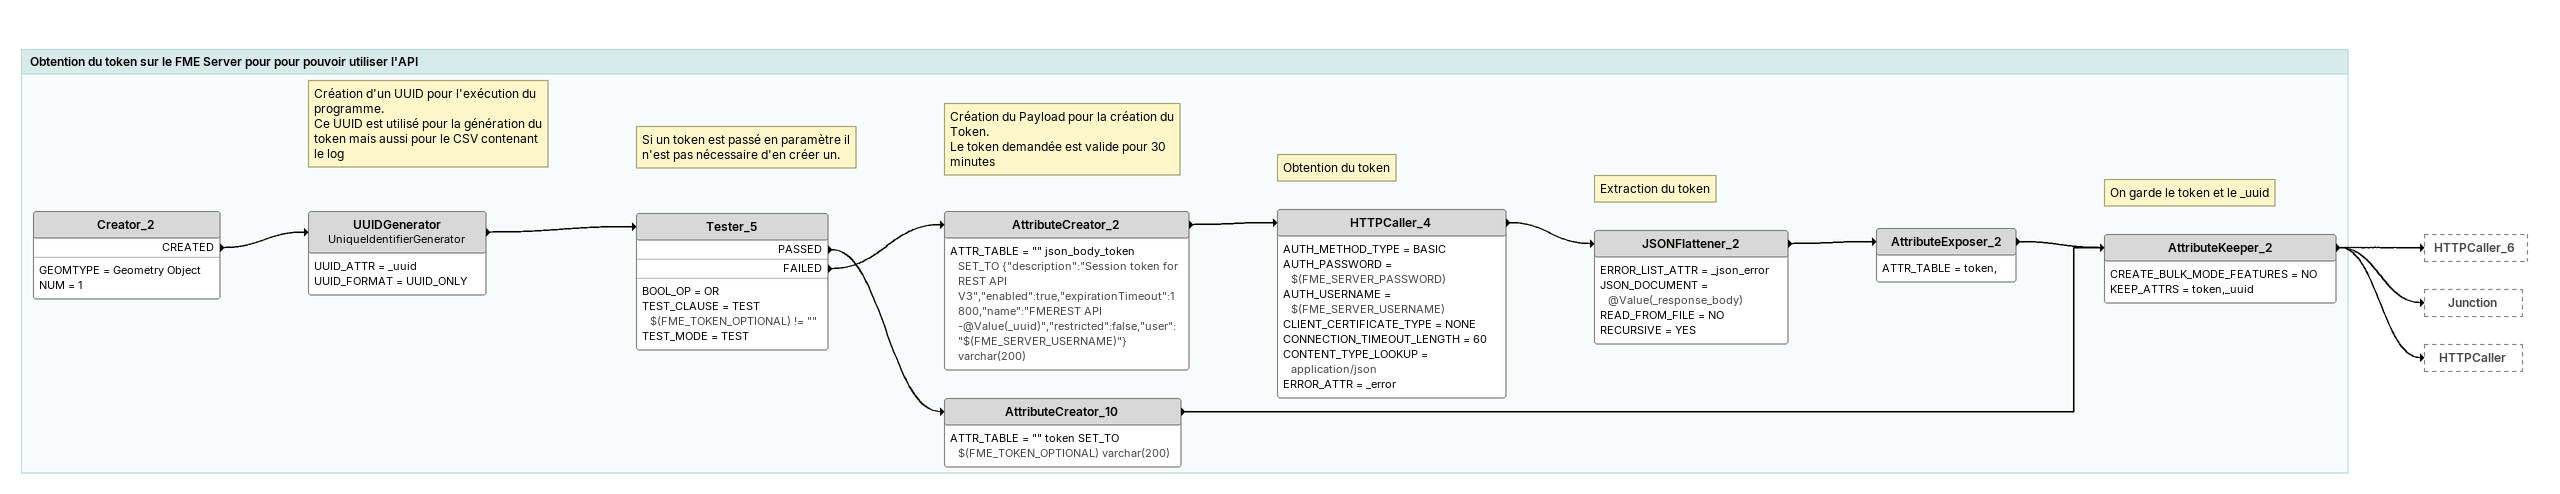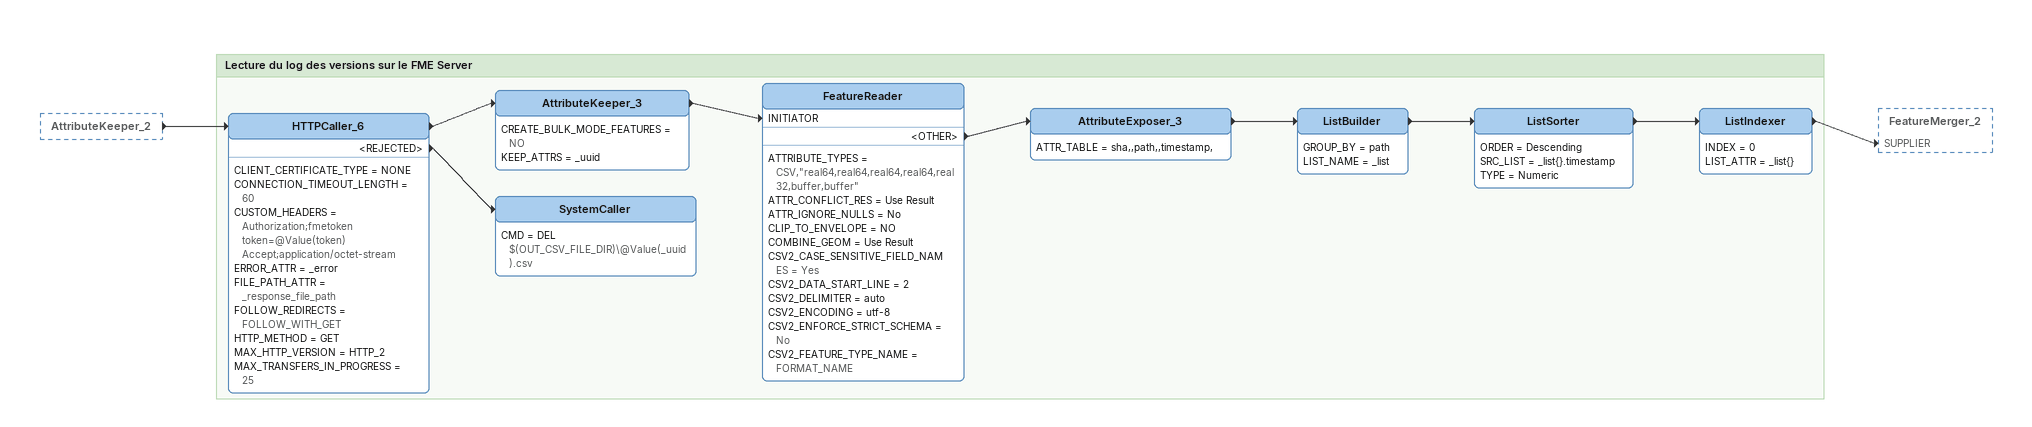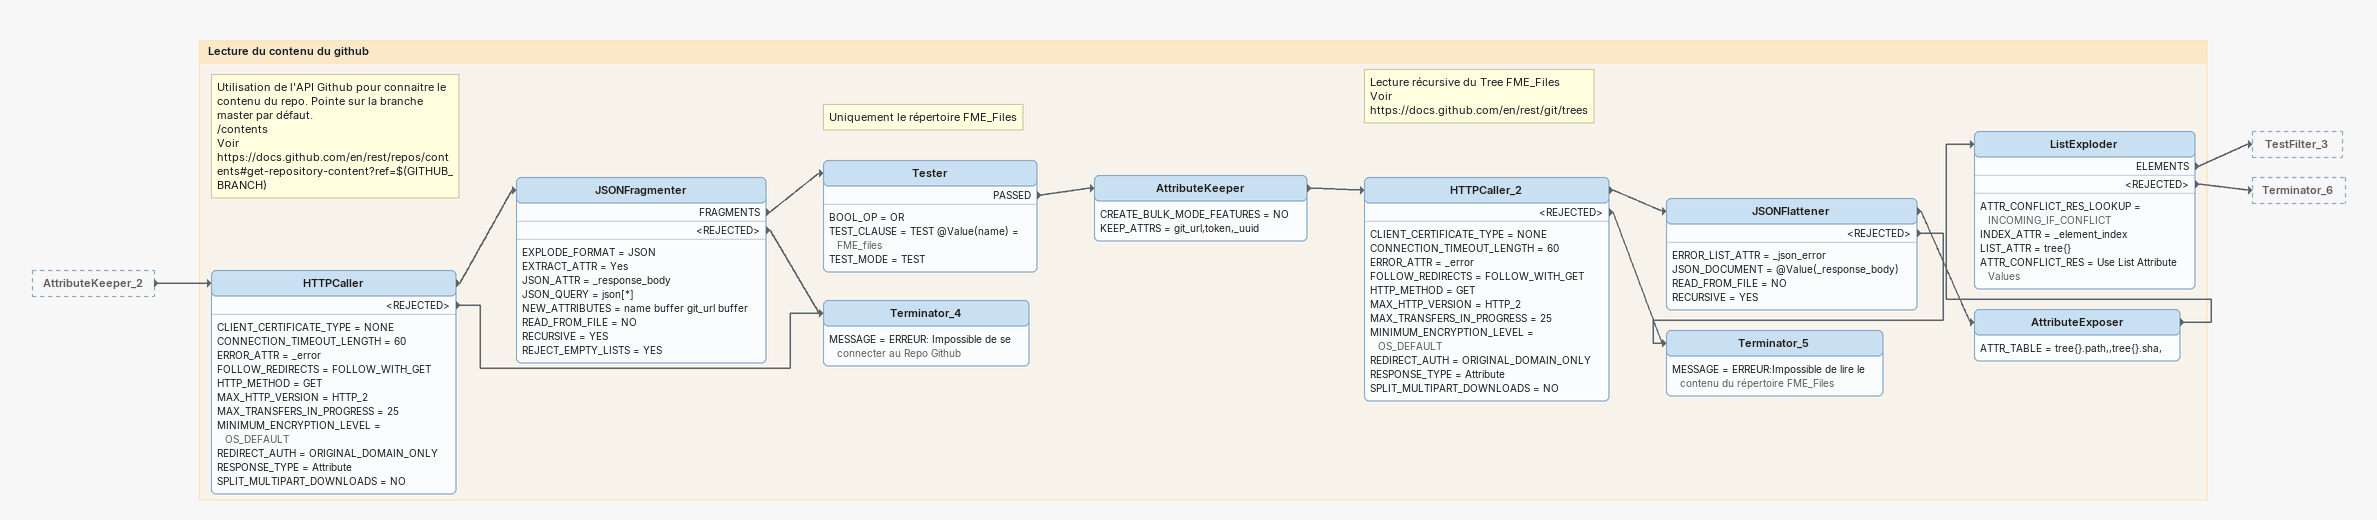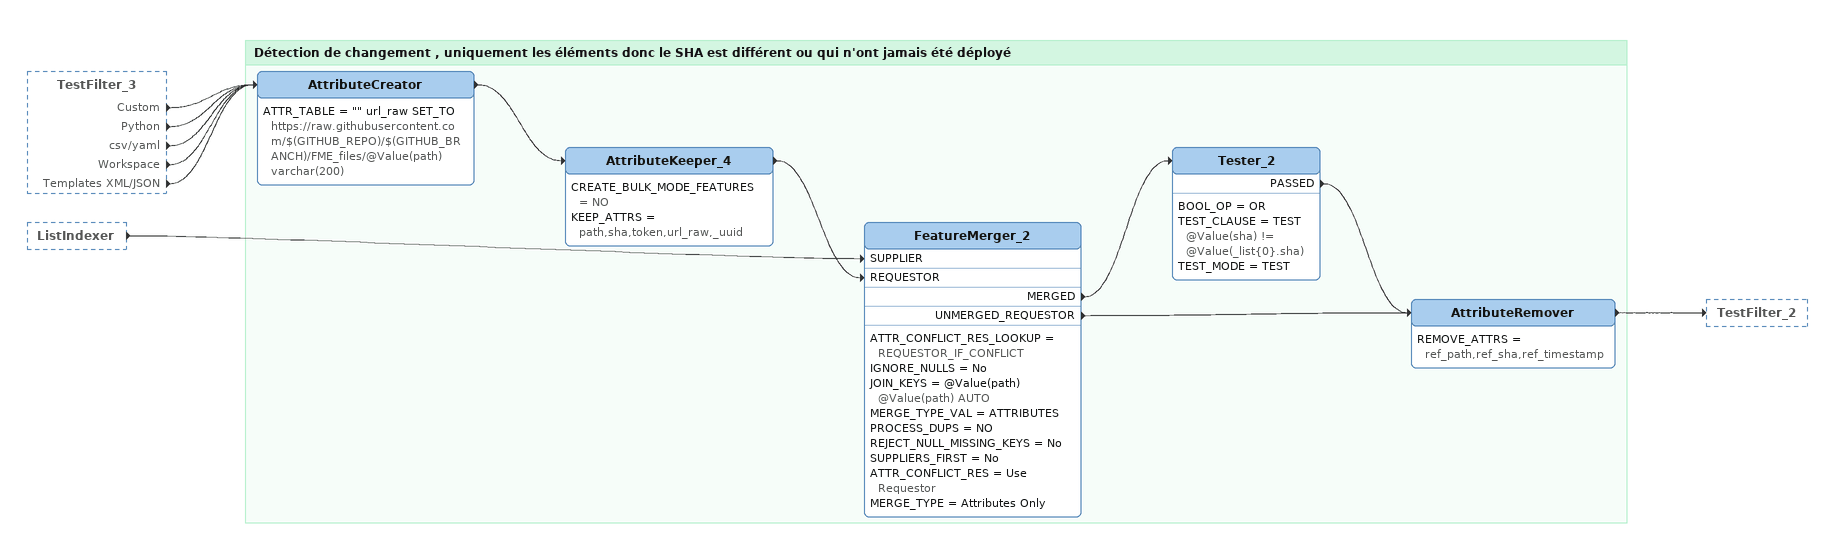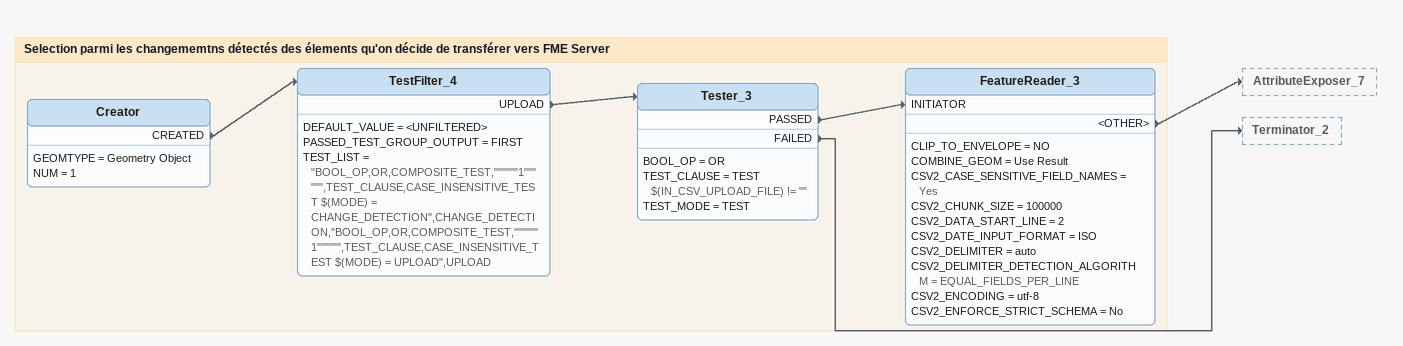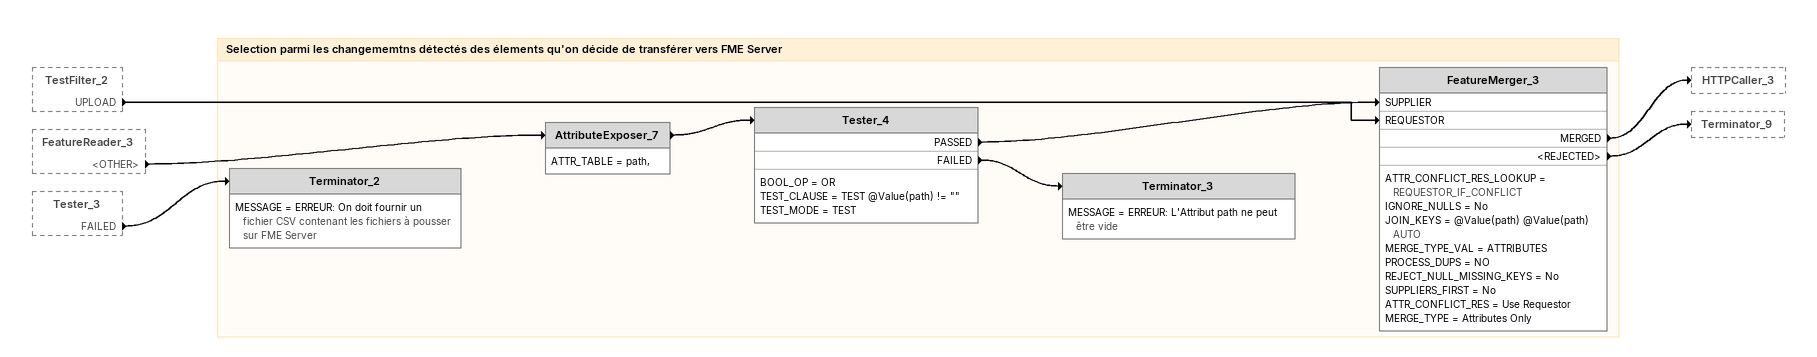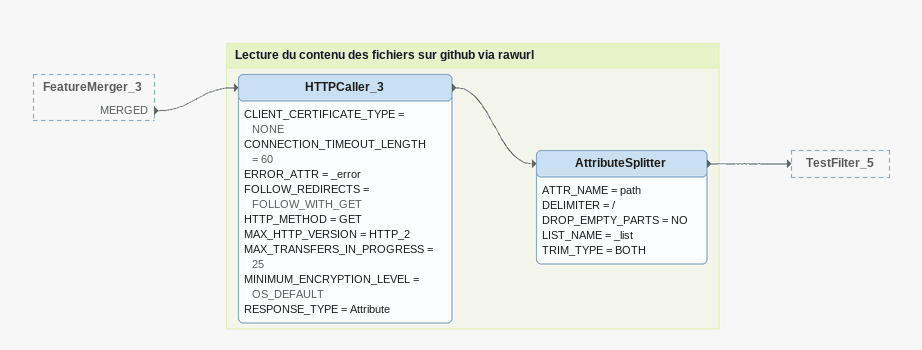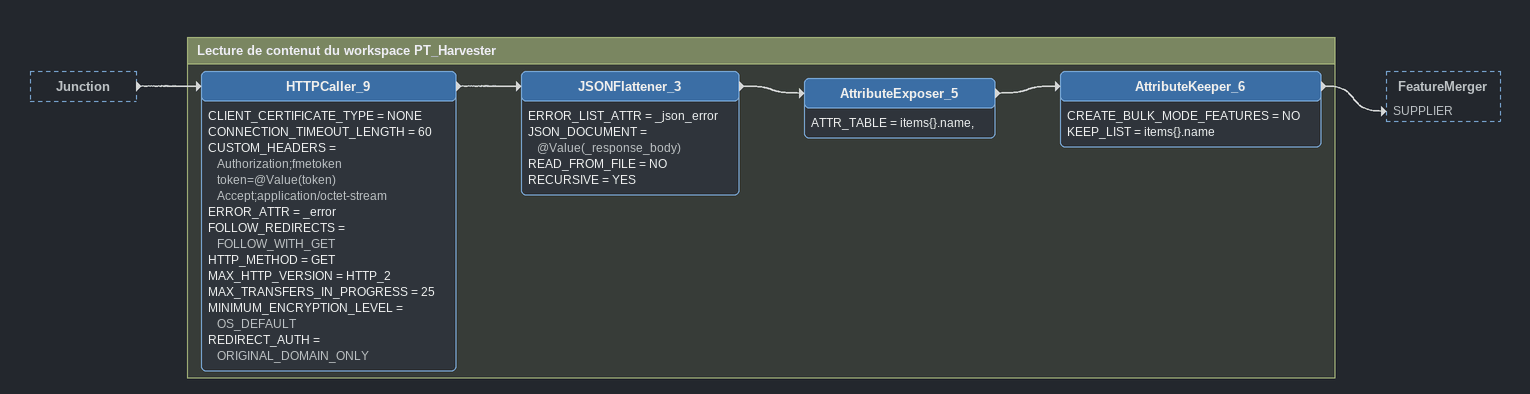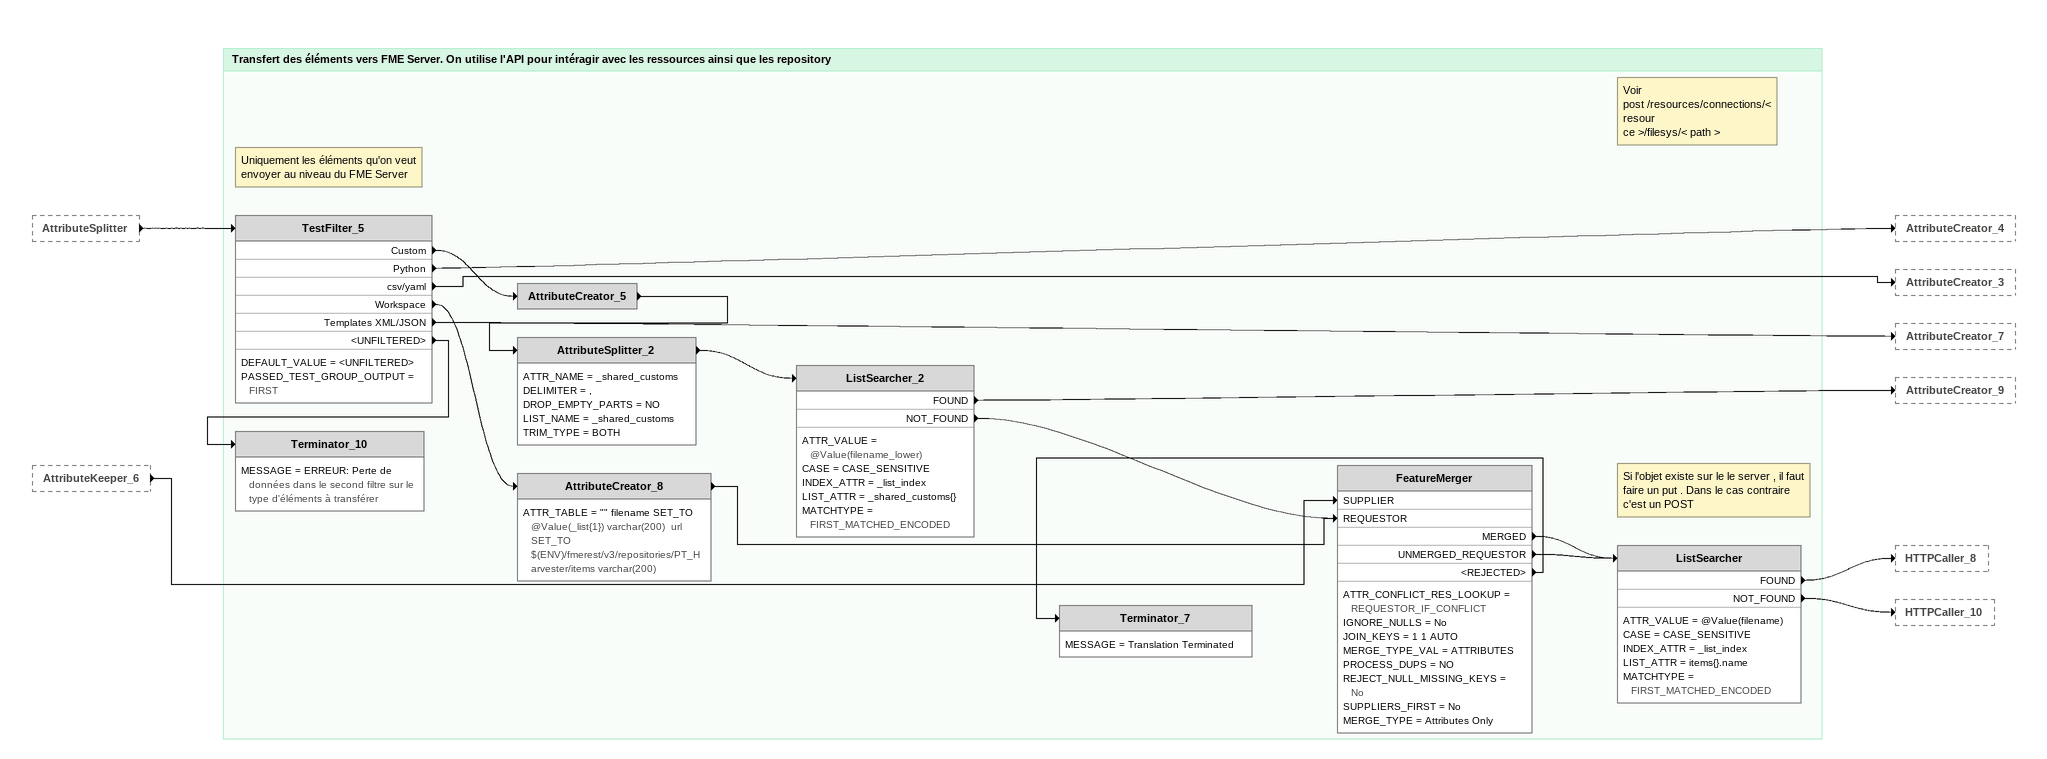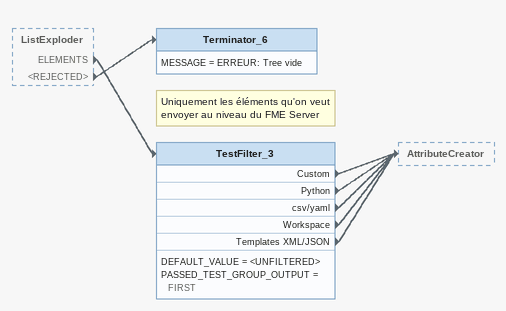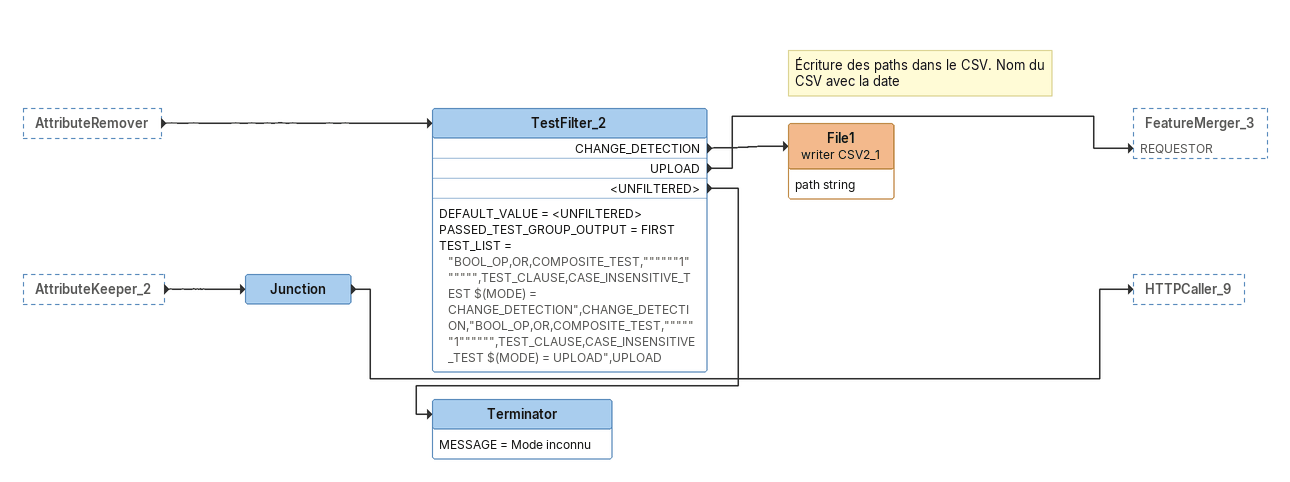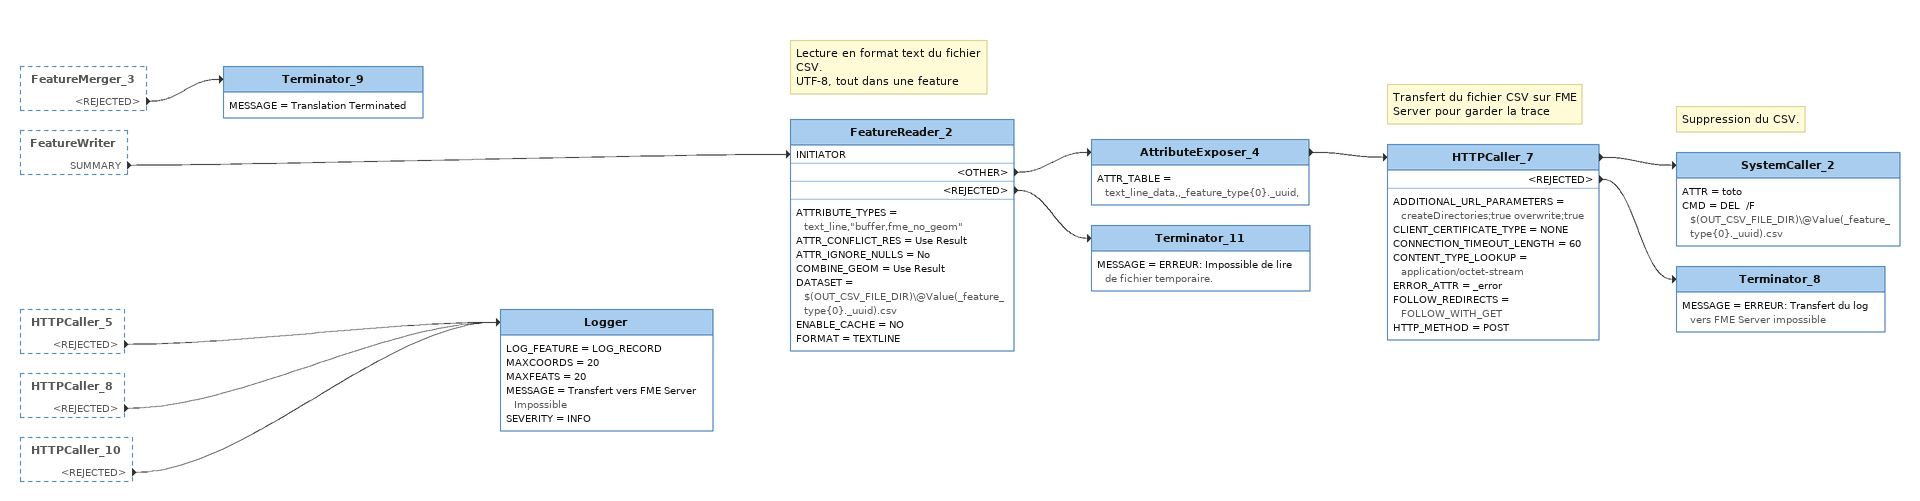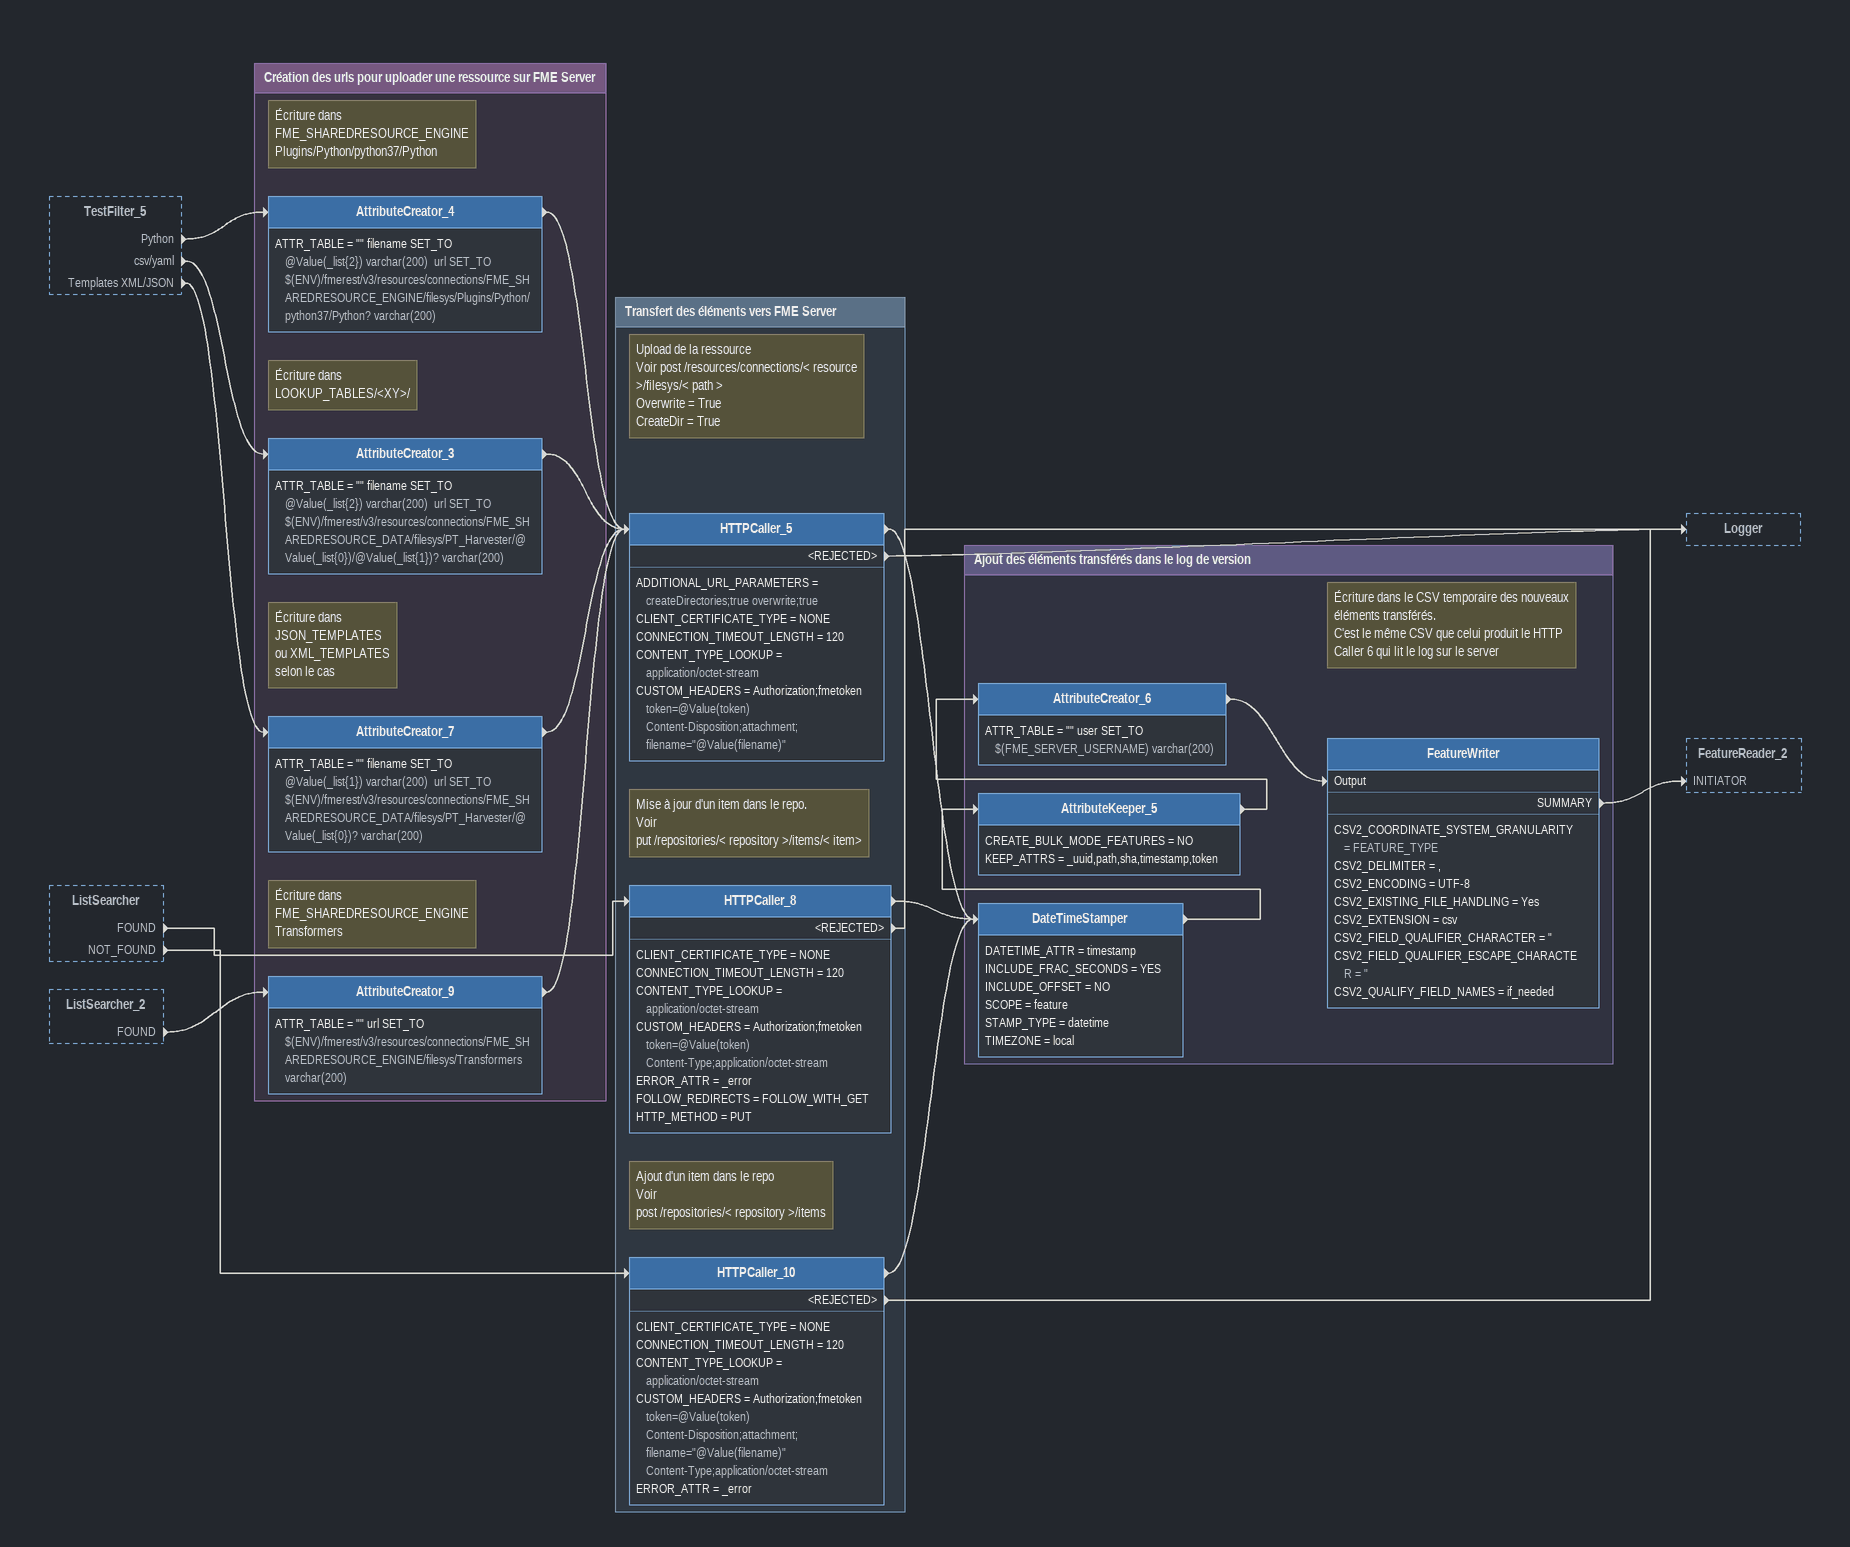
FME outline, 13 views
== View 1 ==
Bookmark: Obtention du token sur le FME Server pour pour pouvoir utiliser l'API
Creator_2
    GEOMTYPE = Geometry Object
    NUM = 1
    CREATED -> UUIDGenerator
Note: Création d'un UUID pour l'exécution du programme. / Ce UUID est utilisé pour la génération du token mais aussi pour le CSV contenant le log
UUIDGenerator: UniqueIdentifierGenerator
    UUID_ATTR = _uuid
    UUID_FORMAT = UUID_ONLY
    -> Tester_5
Note: Si un token est passé en paramètre il n'est pas nécessaire d'en créer un.
Tester_5
    BOOL_OP = OR
    TEST_CLAUSE = TEST $(FME_TOKEN_OPTIONAL) != ""
    TEST_MODE = TEST
    PASSED -> AttributeCreator_10
    FAILED -> AttributeCreator_2
Note: Création du Payload pour la création du Token. / Le token demandée est valide pour 30 minutes
AttributeCreator_2
    ATTR_TABLE = "" json_body_token SET_TO {"description":"Session token for REST API V3","enabled":true,"expirationTimeout":1800,"name":"FMEREST API -@Value(_uuid)","restricted":false,"user":"$(FME_SERVER_USERNAME)"} varchar(200)
    -> HTTPCaller_4
Note: Obtention du token
HTTPCaller_4
    AUTH_METHOD_TYPE = BASIC
    AUTH_PASSWORD = $(FME_SERVER_PASSWORD)
    AUTH_USERNAME = $(FME_SERVER_USERNAME)
    CLIENT_CERTIFICATE_TYPE = NONE
    CONNECTION_TIMEOUT_LENGTH = 60
    CONTENT_TYPE_LOOKUP = application/json
    ERROR_ATTR = _error
    -> JSONFlattener_2
Note: Extraction du token
JSONFlattener_2
    ERROR_LIST_ATTR = _json_error
    JSON_DOCUMENT = @Value(_response_body)
    READ_FROM_FILE = NO
    RECURSIVE = YES
    -> AttributeExposer_2
AttributeExposer_2
    ATTR_TABLE = token,
    -> AttributeKeeper_2
AttributeCreator_10
    ATTR_TABLE = "" token SET_TO $(FME_TOKEN_OPTIONAL) varchar(200)
    -> AttributeKeeper_2
Note: On garde le token et le _uuid
AttributeKeeper_2
    CREATE_BULK_MODE_FEATURES = NO
    KEEP_ATTRS = token,_uuid
    -> HTTPCaller_6
    -> Junction
    -> HTTPCaller

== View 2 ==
AttributeKeeper_2 [outside]
    -> HTTPCaller_6

Bookmark: Lecture du log des versions sur le FME Server
HTTPCaller_6
    CLIENT_CERTIFICATE_TYPE = NONE
    CONNECTION_TIMEOUT_LENGTH = 60
    CUSTOM_HEADERS = Authorization;fmetoken token=@Value(token) Accept;application/octet-stream
    ERROR_ATTR = _error
    FILE_PATH_ATTR = _response_file_path
    FOLLOW_REDIRECTS = FOLLOW_WITH_GET
    HTTP_METHOD = GET
    MAX_HTTP_VERSION = HTTP_2
    MAX_TRANSFERS_IN_PROGRESS = 25
    -> AttributeKeeper_3
    <REJECTED> -> SystemCaller
AttributeKeeper_3
    CREATE_BULK_MODE_FEATURES = NO
    KEEP_ATTRS = _uuid
    -> FeatureReader [INITIATOR]
FeatureReader
    ATTRIBUTE_TYPES = CSV,"real64,real64,real64,real64,real32,buffer,buffer"
    ATTR_CONFLICT_RES = Use Result
    ATTR_IGNORE_NULLS = No
    CLIP_TO_ENVELOPE = NO
    COMBINE_GEOM = Use Result
    CSV2_CASE_SENSITIVE_FIELD_NAMES = Yes
    CSV2_DATA_START_LINE = 2
    CSV2_DELIMITER = auto
    CSV2_ENCODING = utf-8
    CSV2_ENFORCE_STRICT_SCHEMA = No
    CSV2_FEATURE_TYPE_NAME = FORMAT_NAME
    <OTHER> -> AttributeExposer_3
AttributeExposer_3
    ATTR_TABLE = sha,,path,,timestamp,
    -> ListBuilder
ListBuilder
    GROUP_BY = path
    LIST_NAME = _list
    -> ListSorter
ListSorter
    ORDER = Descending
    SRC_LIST = _list{}.timestamp
    TYPE = Numeric
    -> ListIndexer
ListIndexer
    INDEX = 0
    LIST_ATTR = _list{}
    -> FeatureMerger_2 [SUPPLIER]
SystemCaller
    CMD = DEL $(OUT_CSV_FILE_DIR)\@Value(_uuid).csv

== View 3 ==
AttributeKeeper_2 [outside]
    -> HTTPCaller

Bookmark: Lecture du contenu du github
Note: Utilisation de l'API Github pour connaitre le contenu du repo. Pointe sur la branche master par défaut. / /contents / Voir / https://docs.github.com/en/rest/repos/contents#get-repository-content?ref=$(GITHUB_BRANCH)
HTTPCaller
    CLIENT_CERTIFICATE_TYPE = NONE
    CONNECTION_TIMEOUT_LENGTH = 60
    ERROR_ATTR = _error
    FOLLOW_REDIRECTS = FOLLOW_WITH_GET
    HTTP_METHOD = GET
    MAX_HTTP_VERSION = HTTP_2
    MAX_TRANSFERS_IN_PROGRESS = 25
    MINIMUM_ENCRYPTION_LEVEL = OS_DEFAULT
    REDIRECT_AUTH = ORIGINAL_DOMAIN_ONLY
    RESPONSE_TYPE = Attribute
    SPLIT_MULTIPART_DOWNLOADS = NO
    -> JSONFragmenter
    <REJECTED> -> Terminator_4
JSONFragmenter
    EXPLODE_FORMAT = JSON
    EXTRACT_ATTR = Yes
    JSON_ATTR = _response_body
    JSON_QUERY = json[*]
    NEW_ATTRIBUTES = name buffer git_url buffer
    READ_FROM_FILE = NO
    RECURSIVE = YES
    REJECT_EMPTY_LISTS = YES
    FRAGMENTS -> Tester
    <REJECTED> -> Terminator_4
Note: Uniquement le répertoire FME_Files
Tester
    BOOL_OP = OR
    TEST_CLAUSE = TEST @Value(name) = FME_files
    TEST_MODE = TEST
    PASSED -> AttributeKeeper
AttributeKeeper
    CREATE_BULK_MODE_FEATURES = NO
    KEEP_ATTRS = git_url,token,_uuid
    -> HTTPCaller_2
Note: Lecture récursive du Tree FME_Files / Voir / https://docs.github.com/en/rest/git/trees
HTTPCaller_2
    CLIENT_CERTIFICATE_TYPE = NONE
    CONNECTION_TIMEOUT_LENGTH = 60
    ERROR_ATTR = _error
    FOLLOW_REDIRECTS = FOLLOW_WITH_GET
    HTTP_METHOD = GET
    MAX_HTTP_VERSION = HTTP_2
    MAX_TRANSFERS_IN_PROGRESS = 25
    MINIMUM_ENCRYPTION_LEVEL = OS_DEFAULT
    REDIRECT_AUTH = ORIGINAL_DOMAIN_ONLY
    RESPONSE_TYPE = Attribute
    SPLIT_MULTIPART_DOWNLOADS = NO
    -> JSONFlattener
    <REJECTED> -> Terminator_5
JSONFlattener
    ERROR_LIST_ATTR = _json_error
    JSON_DOCUMENT = @Value(_response_body)
    READ_FROM_FILE = NO
    RECURSIVE = YES
    -> AttributeExposer
    <REJECTED> -> Terminator_5
AttributeExposer
    ATTR_TABLE = tree{}.path,,tree{}.sha,
    -> ListExploder
ListExploder
    ATTR_CONFLICT_RES_LOOKUP = INCOMING_IF_CONFLICT
    INDEX_ATTR = _element_index
    LIST_ATTR = tree{}
    ATTR_CONFLICT_RES = Use List Attribute Values
    ELEMENTS -> TestFilter_3
    <REJECTED> -> Terminator_6
Terminator_5
    MESSAGE = ERREUR:Impossible de lire le contenu du répertoire FME_Files
Terminator_4
    MESSAGE = ERREUR: Impossible de se connecter au Repo Github

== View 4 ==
TestFilter_3 [outside]
    Custom -> AttributeCreator
    Python -> AttributeCreator
    csv/yaml -> AttributeCreator
    Workspace -> AttributeCreator
    Templates XML/JSON -> AttributeCreator
ListIndexer [outside]
    -> FeatureMerger_2 [SUPPLIER]

Bookmark: Détection de changement , uniquement les éléments donc le SHA est différent ou qui n'ont jamais été déployé
AttributeCreator
    ATTR_TABLE = "" url_raw SET_TO https://raw.githubusercontent.com/$(GITHUB_REPO)/$(GITHUB_BRANCH)/FME_files/@Value(path) varchar(200)
    -> AttributeKeeper_4
AttributeKeeper_4
    CREATE_BULK_MODE_FEATURES = NO
    KEEP_ATTRS = path,sha,token,url_raw,_uuid
    -> FeatureMerger_2 [REQUESTOR]
FeatureMerger_2
    ATTR_CONFLICT_RES_LOOKUP = REQUESTOR_IF_CONFLICT
    IGNORE_NULLS = No
    JOIN_KEYS = @Value(path) @Value(path) AUTO
    MERGE_TYPE_VAL = ATTRIBUTES
    PROCESS_DUPS = NO
    REJECT_NULL_MISSING_KEYS = No
    SUPPLIERS_FIRST = No
    ATTR_CONFLICT_RES = Use Requestor
    MERGE_TYPE = Attributes Only
    MERGED -> Tester_2
    UNMERGED_REQUESTOR -> AttributeRemover
Tester_2
    BOOL_OP = OR
    TEST_CLAUSE = TEST @Value(sha) != @Value(_list{0}.sha)
    TEST_MODE = TEST
    PASSED -> AttributeRemover
AttributeRemover
    REMOVE_ATTRS = ref_path,ref_sha,ref_timestamp
    -> TestFilter_2

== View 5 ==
Bookmark: Selection parmi les changememtns détectés des élements qu'on décide de transférer vers FME Server
Creator
    GEOMTYPE = Geometry Object
    NUM = 1
    CREATED -> TestFilter_4
TestFilter_4
    DEFAULT_VALUE = <UNFILTERED>
    PASSED_TEST_GROUP_OUTPUT = FIRST
    TEST_LIST = "BOOL_OP,OR,COMPOSITE_TEST,""""""1"""""",TEST_CLAUSE,CASE_INSENSITIVE_TEST $(MODE) = CHANGE_DETECTION",CHANGE_DETECTION,"BOOL_OP,OR,COMPOSITE_TEST,""""""1"""""",TEST_CLAUSE,CASE_INSENSITIVE_TEST $(MODE) = UPLOAD",UPLOAD
    UPLOAD -> Tester_3
Tester_3
    BOOL_OP = OR
    TEST_CLAUSE = TEST $(IN_CSV_UPLOAD_FILE) != ""
    TEST_MODE = TEST
    PASSED -> FeatureReader_3 [INITIATOR]
    FAILED -> Terminator_2
FeatureReader_3
    CLIP_TO_ENVELOPE = NO
    COMBINE_GEOM = Use Result
    CSV2_CASE_SENSITIVE_FIELD_NAMES = Yes
    CSV2_CHUNK_SIZE = 100000
    CSV2_DATA_START_LINE = 2
    CSV2_DATE_INPUT_FORMAT = ISO
    CSV2_DELIMITER = auto
    CSV2_DELIMITER_DETECTION_ALGORITHM = EQUAL_FIELDS_PER_LINE
    CSV2_ENCODING = utf-8
    CSV2_ENFORCE_STRICT_SCHEMA = No
    <OTHER> -> AttributeExposer_7

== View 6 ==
TestFilter_2 [outside]
    UPLOAD -> FeatureMerger_3 [REQUESTOR]
FeatureReader_3 [outside]
    <OTHER> -> AttributeExposer_7
Tester_3 [outside]
    FAILED -> Terminator_2

Bookmark: Selection parmi les changememtns détectés des élements qu'on décide de transférer vers FME Server
AttributeExposer_7
    ATTR_TABLE = path,
    -> Tester_4
Tester_4
    BOOL_OP = OR
    TEST_CLAUSE = TEST @Value(path) != ""
    TEST_MODE = TEST
    PASSED -> FeatureMerger_3 [SUPPLIER]
    FAILED -> Terminator_3
FeatureMerger_3
    ATTR_CONFLICT_RES_LOOKUP = REQUESTOR_IF_CONFLICT
    IGNORE_NULLS = No
    JOIN_KEYS = @Value(path) @Value(path) AUTO
    MERGE_TYPE_VAL = ATTRIBUTES
    PROCESS_DUPS = NO
    REJECT_NULL_MISSING_KEYS = No
    SUPPLIERS_FIRST = No
    ATTR_CONFLICT_RES = Use Requestor
    MERGE_TYPE = Attributes Only
    MERGED -> HTTPCaller_3
    <REJECTED> -> Terminator_9
Terminator_3
    MESSAGE = ERREUR: L'Attribut path ne peut être vide
Terminator_2
    MESSAGE = ERREUR: On doit fournir un fichier CSV contenant les fichiers à pousser sur FME Server

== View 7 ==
FeatureMerger_3 [outside]
    MERGED -> HTTPCaller_3

Bookmark: Lecture du contenu des fichiers sur github via rawurl
HTTPCaller_3
    CLIENT_CERTIFICATE_TYPE = NONE
    CONNECTION_TIMEOUT_LENGTH = 60
    ERROR_ATTR = _error
    FOLLOW_REDIRECTS = FOLLOW_WITH_GET
    HTTP_METHOD = GET
    MAX_HTTP_VERSION = HTTP_2
    MAX_TRANSFERS_IN_PROGRESS = 25
    MINIMUM_ENCRYPTION_LEVEL = OS_DEFAULT
    RESPONSE_TYPE = Attribute
    -> AttributeSplitter
AttributeSplitter
    ATTR_NAME = path
    DELIMITER = /
    DROP_EMPTY_PARTS = NO
    LIST_NAME = _list
    TRIM_TYPE = BOTH
    -> TestFilter_5

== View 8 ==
Junction [outside]
    -> HTTPCaller_9

Bookmark: Lecture de contenut du workspace PT_Harvester
HTTPCaller_9
    CLIENT_CERTIFICATE_TYPE = NONE
    CONNECTION_TIMEOUT_LENGTH = 60
    CUSTOM_HEADERS = Authorization;fmetoken token=@Value(token) Accept;application/octet-stream
    ERROR_ATTR = _error
    FOLLOW_REDIRECTS = FOLLOW_WITH_GET
    HTTP_METHOD = GET
    MAX_HTTP_VERSION = HTTP_2
    MAX_TRANSFERS_IN_PROGRESS = 25
    MINIMUM_ENCRYPTION_LEVEL = OS_DEFAULT
    REDIRECT_AUTH = ORIGINAL_DOMAIN_ONLY
    -> JSONFlattener_3
JSONFlattener_3
    ERROR_LIST_ATTR = _json_error
    JSON_DOCUMENT = @Value(_response_body)
    READ_FROM_FILE = NO
    RECURSIVE = YES
    -> AttributeExposer_5
AttributeExposer_5
    ATTR_TABLE = items{}.name,
    -> AttributeKeeper_6
AttributeKeeper_6
    CREATE_BULK_MODE_FEATURES = NO
    KEEP_LIST = items{}.name
    -> FeatureMerger [SUPPLIER]

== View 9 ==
AttributeSplitter [outside]
    -> TestFilter_5
AttributeKeeper_6 [outside]
    -> FeatureMerger [SUPPLIER]

Bookmark: Transfert des éléments vers FME Server. On utilise l'API pour intéragir avec les ressources ainsi que les repository
Note: Uniquement les éléments qu'on veut envoyer au niveau du FME Server
TestFilter_5
    DEFAULT_VALUE = <UNFILTERED>
    PASSED_TEST_GROUP_OUTPUT = FIRST
    Custom -> AttributeCreator_5
    Python -> AttributeCreator_4
    csv/yaml -> AttributeCreator_3
    Workspace -> AttributeCreator_8
    Templates XML/JSON -> AttributeCreator_7
    <UNFILTERED> -> Terminator_10
AttributeCreator_5
    -> AttributeSplitter_2
AttributeSplitter_2
    ATTR_NAME = _shared_customs
    DELIMITER = ,
    DROP_EMPTY_PARTS = NO
    LIST_NAME = _shared_customs
    TRIM_TYPE = BOTH
    -> ListSearcher_2
ListSearcher_2
    ATTR_VALUE = @Value(filename_lower)
    CASE = CASE_SENSITIVE
    INDEX_ATTR = _list_index
    LIST_ATTR = _shared_customs{}
    MATCHTYPE = FIRST_MATCHED_ENCODED
    FOUND -> AttributeCreator_9
    NOT_FOUND -> FeatureMerger [REQUESTOR]
Terminator_10
    MESSAGE = ERREUR: Perte de données dans le second filtre sur le type d'éléments à transférer
AttributeCreator_8
    ATTR_TABLE = "" filename SET_TO @Value(_list{1}) varchar(200)  url SET_TO $(ENV)/fmerest/v3/repositories/PT_Harvester/items varchar(200)
    -> FeatureMerger [REQUESTOR]
Note: Voir / post /resources/connections/< resour / ce >/filesys/< path >
FeatureMerger
    ATTR_CONFLICT_RES_LOOKUP = REQUESTOR_IF_CONFLICT
    IGNORE_NULLS = No
    JOIN_KEYS = 1 1 AUTO
    MERGE_TYPE_VAL = ATTRIBUTES
    PROCESS_DUPS = NO
    REJECT_NULL_MISSING_KEYS = No
    SUPPLIERS_FIRST = No
    MERGE_TYPE = Attributes Only
    MERGED -> ListSearcher
    UNMERGED_REQUESTOR -> ListSearcher
    <REJECTED> -> Terminator_7
Note: Si l'objet existe sur le le server , il faut faire un put . Dans le cas contraire c'est un POST
ListSearcher
    ATTR_VALUE = @Value(filename)
    CASE = CASE_SENSITIVE
    INDEX_ATTR = _list_index
    LIST_ATTR = items{}.name
    MATCHTYPE = FIRST_MATCHED_ENCODED
    FOUND -> HTTPCaller_8
    NOT_FOUND -> HTTPCaller_10
Terminator_7
    MESSAGE = Translation Terminated

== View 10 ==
ListExploder [outside]
    ELEMENTS -> TestFilter_3
    <REJECTED> -> Terminator_6
Terminator_6
    MESSAGE = ERREUR: Tree vide
Note: Uniquement les éléments qu'on veut envoyer au niveau du FME Server
TestFilter_3
    DEFAULT_VALUE = <UNFILTERED>
    PASSED_TEST_GROUP_OUTPUT = FIRST
    Custom -> AttributeCreator
    Python -> AttributeCreator
    csv/yaml -> AttributeCreator
    Workspace -> AttributeCreator
    Templates XML/JSON -> AttributeCreator

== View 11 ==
AttributeRemover [outside]
    -> TestFilter_2
AttributeKeeper_2 [outside]
    -> Junction
TestFilter_2
    DEFAULT_VALUE = <UNFILTERED>
    PASSED_TEST_GROUP_OUTPUT = FIRST
    TEST_LIST = "BOOL_OP,OR,COMPOSITE_TEST,""""""1"""""",TEST_CLAUSE,CASE_INSENSITIVE_TEST $(MODE) = CHANGE_DETECTION",CHANGE_DETECTION,"BOOL_OP,OR,COMPOSITE_TEST,""""""1"""""",TEST_CLAUSE,CASE_INSENSITIVE_TEST $(MODE) = UPLOAD",UPLOAD
    CHANGE_DETECTION -> File1 (writer CSV2_1)
    UPLOAD -> FeatureMerger_3 [REQUESTOR]
    <UNFILTERED> -> Terminator
Note: Écriture des paths dans le CSV. Nom du CSV avec la date
File1 (writer CSV2_1)
    attributes: path string
Terminator
    MESSAGE = Mode inconnu
Junction
    -> HTTPCaller_9

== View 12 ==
FeatureMerger_3 [outside]
    <REJECTED> -> Terminator_9
FeatureWriter [outside]
    SUMMARY -> FeatureReader_2 [INITIATOR]
HTTPCaller_5 [outside]
    <REJECTED> -> Logger
HTTPCaller_8 [outside]
    <REJECTED> -> Logger
HTTPCaller_10 [outside]
    <REJECTED> -> Logger
Note: Lecture en format text du fichier CSV. / UTF-8, tout dans une feature
FeatureReader_2
    ATTRIBUTE_TYPES = text_line,"buffer,fme_no_geom"
    ATTR_CONFLICT_RES = Use Result
    ATTR_IGNORE_NULLS = No
    COMBINE_GEOM = Use Result
    DATASET = $(OUT_CSV_FILE_DIR)\@Value(_feature_type{0}._uuid).csv
    ENABLE_CACHE = NO
    FORMAT = TEXTLINE
    <OTHER> -> AttributeExposer_4
    <REJECTED> -> Terminator_11
AttributeExposer_4
    ATTR_TABLE = text_line_data,,_feature_type{0}._uuid,
    -> HTTPCaller_7
Note: Transfert du fichier CSV sur FME Server pour garder la trace
HTTPCaller_7
    ADDITIONAL_URL_PARAMETERS = createDirectories;true overwrite;true
    CLIENT_CERTIFICATE_TYPE = NONE
    CONNECTION_TIMEOUT_LENGTH = 60
    CONTENT_TYPE_LOOKUP = application/octet-stream
    ERROR_ATTR = _error
    FOLLOW_REDIRECTS = FOLLOW_WITH_GET
    HTTP_METHOD = POST
    -> SystemCaller_2
    <REJECTED> -> Terminator_8
Note: Suppression du CSV.
SystemCaller_2
    ATTR = toto
    CMD = DEL  /F $(OUT_CSV_FILE_DIR)\@Value(_feature_type{0}._uuid).csv
Terminator_8
    MESSAGE = ERREUR: Transfert du log vers FME Server impossible
Terminator_11
    MESSAGE = ERREUR: Impossible de lire de fichier temporaire.
Logger
    LOG_FEATURE = LOG_RECORD
    MAXCOORDS = 20
    MAXFEATS = 20
    MESSAGE = Transfert vers FME Server Impossible
    SEVERITY = INFO
Terminator_9
    MESSAGE = Translation Terminated

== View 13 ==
TestFilter_5 [outside]
    Python -> AttributeCreator_4
    csv/yaml -> AttributeCreator_3
    Templates XML/JSON -> AttributeCreator_7
ListSearcher [outside]
    FOUND -> HTTPCaller_8
    NOT_FOUND -> HTTPCaller_10
ListSearcher_2 [outside]
    FOUND -> AttributeCreator_9

Bookmark: Création des urls pour uploader une ressource sur FME Server
Note: Écriture dans FME_SHAREDRESOURCE_ENGINE / Plugins/Python/python37/Python
AttributeCreator_4
    ATTR_TABLE = "" filename SET_TO @Value(_list{2}) varchar(200)  url SET_TO $(ENV)/fmerest/v3/resources/connections/FME_SHAREDRESOURCE_ENGINE/filesys/Plugins/Python/python37/Python? varchar(200)
    -> HTTPCaller_5
Note: Écriture dans / LOOKUP_TABLES/<XY>/
AttributeCreator_3
    ATTR_TABLE = "" filename SET_TO @Value(_list{2}) varchar(200)  url SET_TO $(ENV)/fmerest/v3/resources/connections/FME_SHAREDRESOURCE_DATA/filesys/PT_Harvester/@Value(_list{0})/@Value(_list{1})? varchar(200)
    -> HTTPCaller_5
Note: Écriture dans / JSON_TEMPLATES / ou XML_TEMPLATES / selon le cas
AttributeCreator_7
    ATTR_TABLE = "" filename SET_TO @Value(_list{1}) varchar(200)  url SET_TO $(ENV)/fmerest/v3/resources/connections/FME_SHAREDRESOURCE_DATA/filesys/PT_Harvester/@Value(_list{0})? varchar(200)
    -> HTTPCaller_5
Note: Écriture dans FME_SHAREDRESOURCE_ENGINE / Transformers
AttributeCreator_9
    ATTR_TABLE = "" url SET_TO $(ENV)/fmerest/v3/resources/connections/FME_SHAREDRESOURCE_ENGINE/filesys/Transformers varchar(200)
    -> HTTPCaller_5

Bookmark: Transfert des éléments vers FME Server
Note: Upload de la ressource / Voir post /resources/connections/< resource >/filesys/< path > / Overwrite = True / CreateDir = True
HTTPCaller_5
    ADDITIONAL_URL_PARAMETERS = createDirectories;true overwrite;true
    CLIENT_CERTIFICATE_TYPE = NONE
    CONNECTION_TIMEOUT_LENGTH = 120
    CONTENT_TYPE_LOOKUP = application/octet-stream
    CUSTOM_HEADERS = Authorization;fmetoken token=@Value(token) Content-Disposition;attachment; filename="@Value(filename)"
    -> DateTimeStamper
    <REJECTED> -> Logger
Note: Mise à jour d'un item dans le repo. / Voir / put /repositories/< repository >/items/< item>
HTTPCaller_8
    CLIENT_CERTIFICATE_TYPE = NONE
    CONNECTION_TIMEOUT_LENGTH = 120
    CONTENT_TYPE_LOOKUP = application/octet-stream
    CUSTOM_HEADERS = Authorization;fmetoken token=@Value(token) Content-Type;application/octet-stream
    ERROR_ATTR = _error
    FOLLOW_REDIRECTS = FOLLOW_WITH_GET
    HTTP_METHOD = PUT
    -> DateTimeStamper
    <REJECTED> -> Logger
Note: Ajout d'un item dans le repo / Voir / post /repositories/< repository >/items
HTTPCaller_10
    CLIENT_CERTIFICATE_TYPE = NONE
    CONNECTION_TIMEOUT_LENGTH = 120
    CONTENT_TYPE_LOOKUP = application/octet-stream
    CUSTOM_HEADERS = Authorization;fmetoken token=@Value(token) Content-Disposition;attachment; filename="@Value(filename)" Content-Type;application/octet-stream
    ERROR_ATTR = _error
    -> DateTimeStamper
    <REJECTED> -> Logger

Bookmark: Ajout des éléments transférés dans le log de version
DateTimeStamper
    DATETIME_ATTR = timestamp
    INCLUDE_FRAC_SECONDS = YES
    INCLUDE_OFFSET = NO
    SCOPE = feature
    STAMP_TYPE = datetime
    TIMEZONE = local
    -> AttributeKeeper_5
AttributeKeeper_5
    CREATE_BULK_MODE_FEATURES = NO
    KEEP_ATTRS = _uuid,path,sha,timestamp,token
    -> AttributeCreator_6
AttributeCreator_6
    ATTR_TABLE = "" user SET_TO $(FME_SERVER_USERNAME) varchar(200)
    -> FeatureWriter [Output]
Note: Écriture dans le CSV temporaire des nouveaux éléments transférés. / C'est le même CSV que celui produit le HTTP Caller 6 qui lit le log sur le server
FeatureWriter
    CSV2_COORDINATE_SYSTEM_GRANULARITY = FEATURE_TYPE
    CSV2_DELIMITER = ,
    CSV2_ENCODING = UTF-8
    CSV2_EXISTING_FILE_HANDLING = Yes
    CSV2_EXTENSION = csv
    CSV2_FIELD_QUALIFIER_CHARACTER = "
    CSV2_FIELD_QUALIFIER_ESCAPE_CHARACTER = "
    CSV2_QUALIFY_FIELD_NAMES = if_needed
    SUMMARY -> FeatureReader_2 [INITIATOR]
